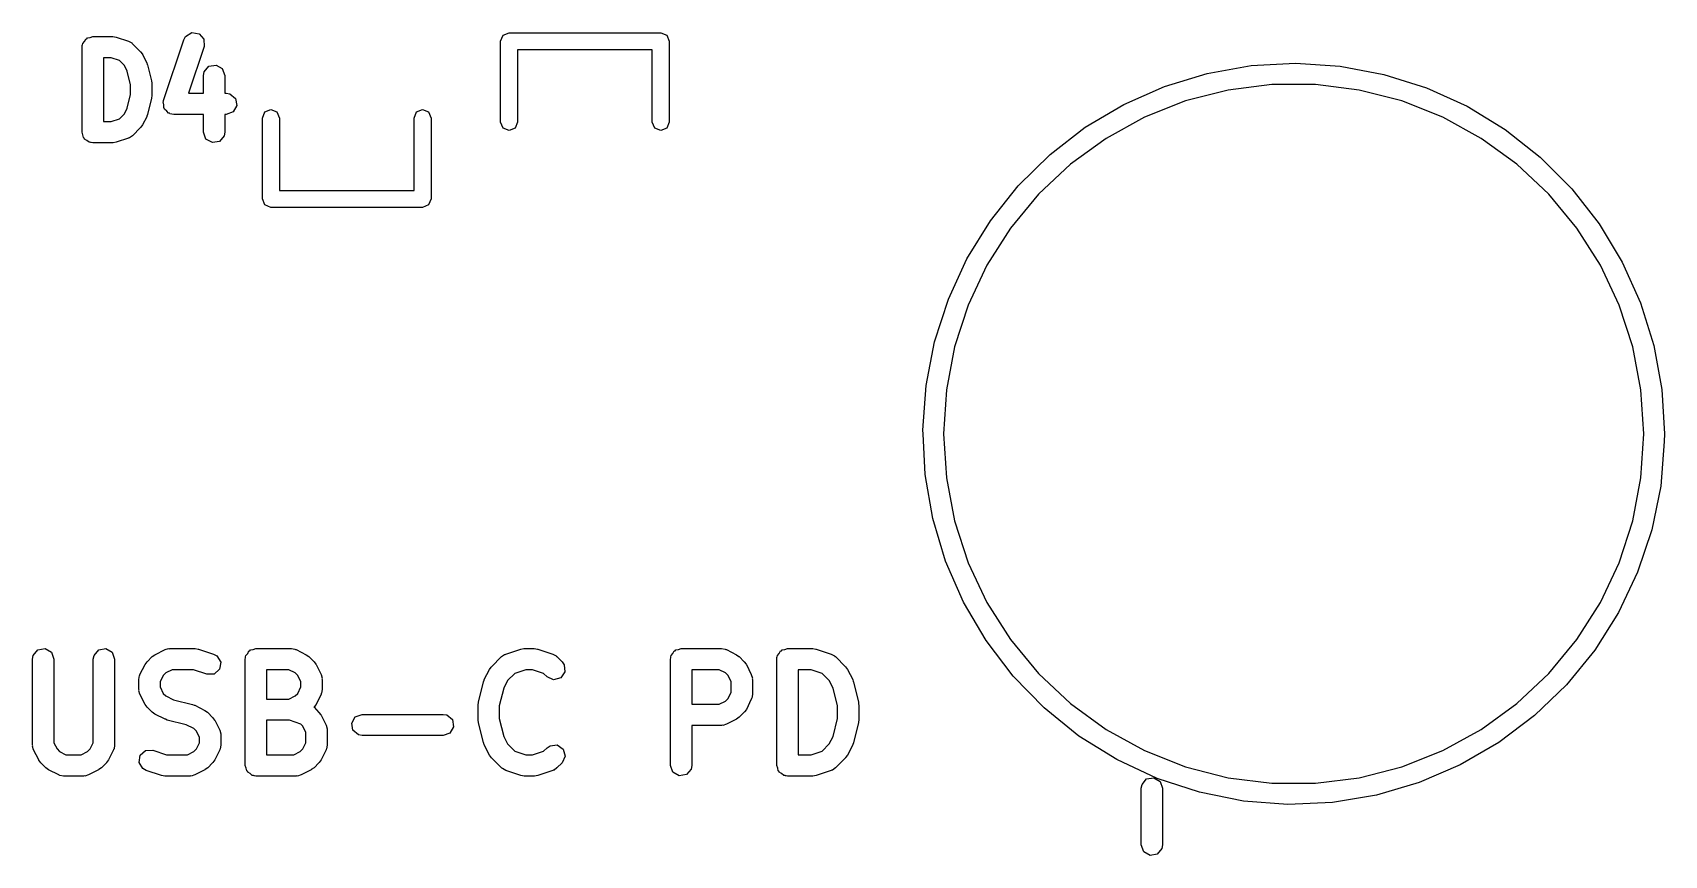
# Model space of a CAD drawing. Extents: x 83.3 to 116.7, y -117 to -83.3.
# Drawn here: x 105.1 to 116.61, y -116.97 to -111.17 of the extents above; entities that cross this region are included whole.
import ezdxf

# ---------------------------------------------------------------- set-up
doc = ezdxf.new("R2010")
doc.units = 0
doc.layers.add('BLACK', color=7, linetype='CONTINUOUS')

msp = doc.modelspace()

# ---------------------------------------------------------------- linework, layer by layer
at = {"layer": 'BLACK', "linetype": 'CONTINUOUS'}
for p, q in [((105.509, -111.203), (105.528, -111.196)), ((105.528, -111.196), (105.67, -111.196)), ((105.67, -111.196), (105.693, -111.2)), ((106.171, -111.219), (106.183, -111.196)), ((106.183, -111.196), (106.227, -111.169)), ((106.227, -111.169), (106.278, -111.177)), ((106.278, -111.177), (106.312, -111.215)), ((108.405, -111.23), (108.423, -111.188)), ((108.423, -111.188), (108.465, -111.17)), ((108.465, -111.17), (109.535, -111.17)), ((109.535, -111.17), (109.577, -111.188)), ((109.577, -111.188), (109.595, -111.23)), ((105.453, -111.271), (105.454, -111.262)), ((105.453, -111.871), (105.453, -111.271)), ((105.454, -111.258), (105.455, -111.256)), ((105.454, -111.262), (105.454, -111.258)), ((105.455, -111.256), (105.457, -111.246)), ((105.457, -111.246), (105.47, -111.231)), ((105.47, -111.231), (105.479, -111.214)), ((105.479, -111.214), (105.486, -111.212)), ((105.486, -111.212), (105.49, -111.206)), ((105.49, -111.206), (105.509, -111.203)), ((105.693, -111.2), (105.694, -111.2)), ((105.694, -111.2), (105.78, -111.229)), ((105.78, -111.229), (105.803, -111.241)), ((105.803, -111.241), (105.805, -111.245)), ((105.805, -111.245), (105.809, -111.247)), ((105.809, -111.247), (105.866, -111.304)), ((105.866, -111.304), (105.879, -111.322)), ((106.028, -111.648), (106.171, -111.219)), ((106.313, -111.267), (106.203, -111.596)), ((106.312, -111.215), (106.313, -111.267)), ((108.405, -111.8), (108.405, -111.23)), ((109.475, -111.29), (108.525, -111.29)), ((108.525, -111.29), (108.525, -111.8)), ((109.475, -111.8), (109.475, -111.29)), ((109.595, -111.23), (109.595, -111.8)), ((105.603, -111.346), (105.603, -111.796)), ((105.658, -111.346), (105.603, -111.346)), ((105.716, -111.366), (105.658, -111.346)), ((105.752, -111.402), (105.716, -111.366)), ((105.771, -111.44), (105.752, -111.402)), ((105.879, -111.322), (105.88, -111.324)), ((105.88, -111.324), (105.909, -111.381)), ((105.909, -111.381), (105.913, -111.393)), ((105.913, -111.393), (105.915, -111.396)), ((105.915, -111.396), (105.943, -111.51)), ((106.314, -111.446), (106.347, -111.406)), ((106.347, -111.406), (106.398, -111.398)), ((106.398, -111.398), (106.442, -111.423)), ((106.442, -111.423), (106.46, -111.471)), ((113.39, -111.457), (113.699, -111.402)), ((113.699, -111.402), (114.014, -111.385)), ((114.014, -111.385), (114.328, -111.406)), ((114.328, -111.406), (114.637, -111.464)), ((105.795, -111.538), (105.771, -111.44)), ((105.795, -111.605), (105.795, -111.538)), ((105.943, -111.51), (105.944, -111.525)), ((105.944, -111.525), (105.945, -111.529)), ((105.945, -111.529), (105.945, -111.614)), ((106.31, -111.471), (106.314, -111.446)), ((106.31, -111.596), (106.31, -111.471)), ((106.46, -111.471), (106.46, -111.596)), ((113.088, -111.549), (113.39, -111.457)), ((113.845, -111.535), (113.537, -111.574)), ((114.155, -111.535), (113.845, -111.535)), ((114.463, -111.574), (114.155, -111.535)), ((114.637, -111.464), (114.937, -111.559)), ((105.771, -111.702), (105.795, -111.605)), ((105.943, -111.632), (105.915, -111.747)), ((105.945, -111.614), (105.943, -111.629)), ((105.943, -111.629), (105.943, -111.632)), ((106.025, -111.658), (106.028, -111.653)), ((106.028, -111.653), (106.028, -111.648)), ((106.203, -111.596), (106.31, -111.596)), ((106.46, -111.596), (106.47, -111.596)), ((106.47, -111.596), (106.496, -111.601)), ((106.496, -111.601), (106.535, -111.634)), ((106.535, -111.634), (106.544, -111.684)), ((112.801, -111.676), (113.088, -111.549)), ((113.237, -111.651), (112.948, -111.765)), ((113.537, -111.574), (113.237, -111.651)), ((114.763, -111.651), (114.463, -111.574)), ((115.052, -111.765), (114.763, -111.651)), ((114.937, -111.559), (115.224, -111.689)), ((105.716, -111.777), (105.752, -111.741)), ((105.752, -111.741), (105.771, -111.702)), ((105.909, -111.762), (105.88, -111.819)), ((105.915, -111.747), (105.909, -111.759)), ((105.909, -111.759), (105.909, -111.762)), ((106.029, -111.679), (106.025, -111.658)), ((106.029, -111.699), (106.029, -111.679)), ((106.033, -111.703), (106.029, -111.699)), ((106.034, -111.709), (106.033, -111.703)), ((106.05, -111.722), (106.034, -111.709)), ((106.063, -111.737), (106.05, -111.722)), ((106.069, -111.738), (106.063, -111.737)), ((106.073, -111.742), (106.069, -111.738)), ((106.099, -111.746), (106.073, -111.742)), ((106.31, -111.746), (106.099, -111.746)), ((106.31, -111.871), (106.31, -111.746)), ((106.47, -111.746), (106.46, -111.746)), ((106.46, -111.746), (106.46, -111.871)), ((106.519, -111.729), (106.47, -111.746)), ((106.544, -111.684), (106.519, -111.729)), ((106.725, -111.772), (106.743, -111.729)), ((106.743, -111.729), (106.785, -111.712)), ((106.785, -111.712), (106.827, -111.729)), ((106.827, -111.729), (106.845, -111.772)), ((107.795, -111.772), (107.813, -111.729)), ((107.813, -111.729), (107.855, -111.712)), ((107.855, -111.712), (107.897, -111.729)), ((107.897, -111.729), (107.915, -111.772)), ((112.53, -111.837), (112.801, -111.676)), ((112.948, -111.765), (112.677, -111.915)), ((115.323, -111.915), (115.052, -111.765)), ((115.224, -111.689), (115.492, -111.853)), ((105.459, -111.89), (105.453, -111.871)), ((105.603, -111.796), (105.658, -111.796)), ((105.658, -111.796), (105.716, -111.777)), ((105.866, -111.839), (105.809, -111.896)), ((105.867, -111.837), (105.866, -111.839)), ((105.88, -111.819), (105.867, -111.837)), ((106.327, -111.92), (106.31, -111.871)), ((106.46, -111.871), (106.455, -111.897)), ((106.725, -112.342), (106.725, -111.772)), ((106.845, -111.772), (106.845, -112.282)), ((107.795, -112.282), (107.795, -111.772)), ((107.915, -111.772), (107.915, -112.342)), ((108.423, -111.842), (108.405, -111.8)), ((108.465, -111.86), (108.423, -111.842)), ((108.507, -111.842), (108.465, -111.86)), ((108.525, -111.8), (108.507, -111.842)), ((109.493, -111.842), (109.475, -111.8)), ((109.535, -111.86), (109.493, -111.842)), ((109.577, -111.842), (109.535, -111.86)), ((109.595, -111.8), (109.577, -111.842)), ((112.281, -112.029), (112.53, -111.837)), ((115.492, -111.853), (115.74, -112.048)), ((105.463, -111.909), (105.459, -111.89)), ((105.468, -111.913), (105.463, -111.909)), ((105.47, -111.92), (105.468, -111.913)), ((105.487, -111.929), (105.47, -111.92)), ((105.502, -111.942), (105.487, -111.929)), ((105.512, -111.944), (105.502, -111.942)), ((105.515, -111.945), (105.512, -111.944)), ((105.518, -111.945), (105.515, -111.945)), ((105.528, -111.946), (105.518, -111.945)), ((105.67, -111.946), (105.528, -111.946)), ((105.672, -111.946), (105.67, -111.946)), ((105.694, -111.943), (105.672, -111.946)), ((105.78, -111.914), (105.694, -111.943)), ((105.783, -111.911), (105.78, -111.914)), ((105.788, -111.911), (105.783, -111.911)), ((105.809, -111.896), (105.788, -111.911)), ((106.372, -111.945), (106.327, -111.92)), ((106.422, -111.936), (106.372, -111.945)), ((106.455, -111.897), (106.422, -111.936)), ((112.677, -111.915), (112.426, -112.097)), ((115.574, -112.097), (115.323, -111.915)), ((112.057, -112.25), (112.281, -112.029)), ((112.426, -112.097), (112.2, -112.309)), ((115.8, -112.309), (115.574, -112.097)), ((115.74, -112.048), (115.962, -112.271)), ((106.743, -112.384), (106.725, -112.342)), ((106.845, -112.282), (107.795, -112.282)), ((107.915, -112.342), (107.897, -112.384)), ((111.861, -112.496), (112.057, -112.25)), ((112.2, -112.309), (112.002, -112.548)), ((115.998, -112.548), (115.8, -112.309)), ((115.962, -112.271), (116.155, -112.519)), ((106.785, -112.402), (106.743, -112.384)), ((107.855, -112.402), (106.785, -112.402)), ((107.897, -112.384), (107.855, -112.402)), ((111.695, -112.764), (111.861, -112.496)), ((112.002, -112.548), (111.836, -112.81)), ((116.164, -112.81), (115.998, -112.548)), ((116.155, -112.519), (116.317, -112.788)), ((111.564, -113.05), (111.695, -112.764)), ((116.317, -112.788), (116.446, -113.076)), ((111.836, -112.81), (111.704, -113.091)), ((116.296, -113.091), (116.164, -112.81)), ((111.467, -113.35), (111.564, -113.05)), ((111.704, -113.091), (111.608, -113.386)), ((116.392, -113.386), (116.296, -113.091)), ((116.446, -113.076), (116.54, -113.376)), ((111.407, -113.659), (111.467, -113.35)), ((116.54, -113.376), (116.596, -113.686)), ((111.608, -113.386), (111.55, -113.69)), ((116.45, -113.69), (116.392, -113.386)), ((111.385, -113.973), (111.407, -113.659)), ((111.55, -113.69), (111.53, -114)), ((116.47, -114), (116.45, -113.69)), ((116.596, -113.686), (116.615, -114)), ((111.387, -114), (111.385, -113.973)), ((111.401, -114.287), (111.387, -114)), ((111.53, -114), (111.55, -114.31)), ((116.45, -114.31), (116.47, -114)), ((116.614, -114.055), (116.589, -114.368)), ((116.615, -114), (116.614, -114.055)), ((111.454, -114.597), (111.401, -114.287)), ((111.55, -114.31), (111.608, -114.614)), ((116.392, -114.614), (116.45, -114.31)), ((116.589, -114.368), (116.526, -114.677)), ((111.544, -114.899), (111.454, -114.597)), ((111.608, -114.614), (111.704, -114.909)), ((116.296, -114.909), (116.392, -114.614)), ((116.526, -114.677), (116.426, -114.975)), ((111.67, -115.187), (111.544, -114.899)), ((111.704, -114.909), (111.836, -115.19)), ((116.164, -115.19), (116.296, -114.909)), ((116.426, -114.975), (116.292, -115.26)), ((111.83, -115.459), (111.67, -115.187)), ((111.836, -115.19), (112.002, -115.452)), ((115.998, -115.452), (116.164, -115.19)), ((116.292, -115.26), (116.124, -115.526)), ((112.002, -115.452), (112.2, -115.691)), ((115.8, -115.691), (115.998, -115.452)), ((105.104, -115.589), (105.108, -115.564)), ((105.108, -115.564), (105.141, -115.524)), ((105.141, -115.524), (105.192, -115.515)), ((105.192, -115.515), (105.236, -115.541)), ((105.236, -115.541), (105.254, -115.589)), ((105.532, -115.589), (105.537, -115.564)), ((105.537, -115.564), (105.57, -115.524)), ((105.57, -115.524), (105.62, -115.515)), ((105.62, -115.515), (105.665, -115.541)), ((105.665, -115.541), (105.682, -115.589)), ((105.947, -115.572), (105.965, -115.559)), ((105.965, -115.559), (105.966, -115.558)), ((105.966, -115.558), (106.038, -115.522)), ((106.038, -115.522), (106.063, -115.515)), ((106.063, -115.515), (106.067, -115.516)), ((106.067, -115.516), (106.071, -115.514)), ((106.071, -115.514), (106.25, -115.514)), ((106.25, -115.514), (106.272, -115.518)), ((106.272, -115.518), (106.274, -115.518)), ((106.274, -115.518), (106.381, -115.554)), ((106.381, -115.554), (106.404, -115.566)), ((106.404, -115.566), (106.431, -115.61)), ((106.606, -115.573), (106.608, -115.564)), ((106.608, -115.564), (106.621, -115.549)), ((106.621, -115.549), (106.63, -115.532)), ((106.63, -115.532), (106.637, -115.53)), ((106.637, -115.53), (106.641, -115.524)), ((106.641, -115.524), (106.66, -115.521)), ((106.66, -115.521), (106.679, -115.514)), ((106.679, -115.514), (106.929, -115.514)), ((106.929, -115.514), (106.954, -115.519)), ((106.954, -115.519), (106.958, -115.522)), ((106.958, -115.522), (106.962, -115.522)), ((106.962, -115.522), (107.034, -115.558)), ((107.034, -115.558), (107.052, -115.571)), ((108.411, -115.572), (108.433, -115.557)), ((108.433, -115.557), (108.437, -115.557)), ((108.437, -115.557), (108.441, -115.554)), ((108.441, -115.554), (108.548, -115.518)), ((108.548, -115.518), (108.57, -115.515)), ((108.57, -115.515), (108.571, -115.514)), ((108.571, -115.514), (108.643, -115.514)), ((108.643, -115.514), (108.665, -115.518)), ((108.665, -115.518), (108.667, -115.518)), ((108.667, -115.518), (108.774, -115.554)), ((108.774, -115.554), (108.797, -115.566)), ((108.797, -115.566), (108.799, -115.57)), ((108.799, -115.57), (108.803, -115.572)), ((109.606, -115.573), (109.608, -115.564)), ((109.608, -115.564), (109.621, -115.549)), ((109.621, -115.549), (109.63, -115.532)), ((109.63, -115.532), (109.637, -115.53)), ((109.637, -115.53), (109.641, -115.524)), ((109.641, -115.524), (109.66, -115.521)), ((109.66, -115.521), (109.679, -115.514)), ((109.679, -115.514), (109.964, -115.514)), ((109.964, -115.514), (109.99, -115.519)), ((109.99, -115.519), (109.993, -115.522)), ((109.993, -115.522), (109.998, -115.522)), ((109.998, -115.522), (110.069, -115.558)), ((110.069, -115.558), (110.087, -115.571)), ((110.356, -115.573), (110.358, -115.564)), ((110.358, -115.564), (110.371, -115.549)), ((110.371, -115.549), (110.38, -115.532)), ((110.38, -115.532), (110.387, -115.53)), ((110.387, -115.53), (110.391, -115.524)), ((110.391, -115.524), (110.41, -115.521)), ((110.41, -115.521), (110.429, -115.514)), ((110.429, -115.514), (110.607, -115.514)), ((110.607, -115.514), (110.629, -115.518)), ((110.629, -115.518), (110.631, -115.518)), ((110.631, -115.518), (110.738, -115.554)), ((110.738, -115.554), (110.761, -115.566)), ((110.761, -115.566), (110.763, -115.57)), ((110.763, -115.57), (110.767, -115.572)), ((112.02, -115.709), (111.83, -115.459)), ((116.124, -115.526), (115.925, -115.77)), ((105.104, -116.196), (105.104, -115.589)), ((105.254, -115.589), (105.254, -116.179)), ((105.532, -116.179), (105.532, -115.589)), ((105.682, -115.589), (105.682, -116.196)), ((105.861, -115.699), (105.897, -115.627)), ((105.897, -115.627), (105.911, -115.609)), ((105.911, -115.608), (105.947, -115.572)), ((105.911, -115.609), (105.911, -115.608)), ((106.089, -115.664), (106.044, -115.687)), ((106.238, -115.664), (106.089, -115.664)), ((106.333, -115.696), (106.238, -115.664)), ((106.423, -115.661), (106.385, -115.695)), ((106.431, -115.61), (106.423, -115.661)), ((106.604, -115.589), (106.605, -115.58)), ((106.604, -116.339), (106.604, -115.589)), ((106.605, -115.576), (106.606, -115.573)), ((106.605, -115.58), (106.605, -115.576)), ((106.754, -115.664), (106.754, -115.871)), ((106.911, -115.664), (106.754, -115.664)), ((106.956, -115.687), (106.911, -115.664)), ((107.052, -115.571), (107.053, -115.572)), ((107.053, -115.572), (107.089, -115.608)), ((107.089, -115.608), (107.102, -115.626)), ((107.102, -115.626), (107.103, -115.627)), ((107.103, -115.627), (107.139, -115.699)), ((108.29, -115.734), (108.326, -115.663)), ((108.326, -115.663), (108.339, -115.645)), ((108.339, -115.645), (108.34, -115.643)), ((108.34, -115.643), (108.411, -115.572)), ((108.584, -115.664), (108.505, -115.691)), ((108.631, -115.664), (108.584, -115.664)), ((108.709, -115.691), (108.631, -115.664)), ((108.803, -115.572), (108.839, -115.608)), ((108.858, -115.68), (108.829, -115.722)), ((108.839, -115.608), (108.854, -115.629)), ((108.854, -115.629), (108.858, -115.68)), ((109.604, -115.589), (109.605, -115.58)), ((109.604, -116.339), (109.604, -115.589)), ((109.605, -115.576), (109.606, -115.573)), ((109.605, -115.58), (109.605, -115.576)), ((109.754, -115.664), (109.754, -115.907)), ((109.947, -115.664), (109.754, -115.664)), ((109.991, -115.687), (109.947, -115.664)), ((110.087, -115.571), (110.089, -115.572)), ((110.089, -115.572), (110.124, -115.608)), ((110.124, -115.608), (110.137, -115.626)), ((110.137, -115.626), (110.139, -115.627)), ((110.139, -115.627), (110.174, -115.699)), ((110.354, -115.589), (110.355, -115.58)), ((110.354, -116.339), (110.354, -115.589)), ((110.355, -115.576), (110.356, -115.573)), ((110.355, -115.58), (110.355, -115.576)), ((110.504, -115.664), (110.504, -116.264)), ((110.595, -115.664), (110.504, -115.664)), ((110.674, -115.691), (110.595, -115.664)), ((110.767, -115.572), (110.839, -115.643)), ((110.839, -115.643), (110.852, -115.662)), ((110.852, -115.662), (110.853, -115.663)), ((110.853, -115.663), (110.889, -115.734)), ((105.854, -115.732), (105.858, -115.706)), ((105.854, -115.804), (105.854, -115.732)), ((105.858, -115.706), (105.861, -115.703)), ((105.861, -115.703), (105.861, -115.699)), ((106.026, -115.705), (106.004, -115.75)), ((106.004, -115.75), (106.004, -115.786)), ((106.004, -115.786), (106.026, -115.831)), ((106.044, -115.687), (106.026, -115.705)), ((106.385, -115.695), (106.333, -115.696)), ((106.974, -115.705), (106.956, -115.687)), ((106.996, -115.75), (106.974, -115.705)), ((106.974, -115.831), (106.996, -115.786)), ((106.996, -115.786), (106.996, -115.75)), ((107.139, -115.699), (107.146, -115.724)), ((107.146, -115.724), (107.145, -115.728)), ((107.145, -115.728), (107.146, -115.732)), ((107.146, -115.732), (107.146, -115.804)), ((108.249, -115.893), (108.284, -115.75)), ((108.284, -115.75), (108.29, -115.738)), ((108.29, -115.738), (108.29, -115.734)), ((108.428, -115.794), (108.396, -115.92)), ((108.454, -115.741), (108.428, -115.794)), ((108.505, -115.691), (108.454, -115.741)), ((108.733, -115.714), (108.709, -115.691)), ((108.779, -115.735), (108.733, -115.714)), ((108.829, -115.722), (108.779, -115.735)), ((110.01, -115.705), (109.991, -115.687)), ((110.032, -115.75), (110.01, -115.705)), ((110.032, -115.822), (110.032, -115.75)), ((110.174, -115.699), (110.182, -115.724)), ((110.182, -115.724), (110.181, -115.728)), ((110.181, -115.728), (110.182, -115.732)), ((110.182, -115.732), (110.182, -115.839)), ((110.724, -115.741), (110.674, -115.691)), ((110.751, -115.794), (110.724, -115.741)), ((110.782, -115.92), (110.751, -115.794)), ((110.889, -115.734), (110.892, -115.747)), ((110.892, -115.747), (110.894, -115.75)), ((110.894, -115.75), (110.93, -115.893)), ((112.24, -115.934), (112.02, -115.709)), ((112.2, -115.691), (112.426, -115.903)), ((115.574, -115.903), (115.8, -115.691)), ((115.925, -115.77), (115.698, -115.988)), ((105.855, -115.808), (105.854, -115.804)), ((105.854, -115.812), (105.855, -115.808)), ((105.861, -115.837), (105.854, -115.812)), ((105.897, -115.909), (105.861, -115.837)), ((105.898, -115.91), (105.897, -115.909)), ((105.911, -115.928), (105.898, -115.91)), ((106.026, -115.831), (106.044, -115.849)), ((106.044, -115.849), (106.098, -115.876)), ((106.098, -115.876), (106.232, -115.909)), ((106.232, -115.909), (106.244, -115.915)), ((106.244, -115.915), (106.248, -115.915)), ((106.248, -115.915), (106.319, -115.951)), ((106.754, -115.871), (106.911, -115.871)), ((106.911, -115.871), (106.956, -115.849)), ((106.956, -115.849), (106.974, -115.831)), ((107.103, -115.909), (107.089, -115.927)), ((107.139, -115.837), (107.103, -115.909)), ((107.142, -115.829), (107.139, -115.833)), ((107.139, -115.833), (107.139, -115.837)), ((107.146, -115.804), (107.142, -115.829)), ((108.246, -115.911), (108.249, -115.896)), ((108.246, -116.018), (108.246, -115.911)), ((108.249, -115.896), (108.249, -115.893)), ((109.754, -115.907), (109.947, -115.907)), ((109.947, -115.907), (109.991, -115.885)), ((109.991, -115.885), (110.01, -115.866)), ((110.01, -115.866), (110.032, -115.822)), ((110.174, -115.873), (110.139, -115.944)), ((110.175, -115.868), (110.174, -115.873)), ((110.178, -115.865), (110.175, -115.868)), ((110.182, -115.839), (110.178, -115.865)), ((110.93, -115.893), (110.931, -115.907)), ((110.931, -115.907), (110.932, -115.911)), ((110.932, -115.911), (110.932, -116.018)), ((112.426, -115.903), (112.677, -116.085)), ((115.323, -116.085), (115.574, -115.903)), ((105.947, -115.964), (105.911, -115.928)), ((105.948, -115.964), (105.947, -115.964)), ((105.966, -115.978), (105.948, -115.964)), ((106.038, -116.014), (105.966, -115.978)), ((106.041, -116.014), (106.038, -116.014)), ((106.053, -116.019), (106.041, -116.014)), ((106.188, -116.053), (106.053, -116.019)), ((106.319, -115.951), (106.337, -115.964)), ((106.337, -115.964), (106.339, -115.965)), ((106.339, -115.965), (106.374, -116.001)), ((106.374, -116.001), (106.387, -116.019)), ((106.387, -116.019), (106.389, -116.02)), ((106.389, -116.02), (106.424, -116.091)), ((106.754, -116.021), (106.754, -116.264)), ((106.916, -116.021), (106.754, -116.021)), ((106.995, -116.048), (106.916, -116.021)), ((107.089, -115.928), (107.088, -115.929)), ((107.088, -115.929), (107.089, -115.929)), ((107.089, -115.927), (107.089, -115.928)), ((107.089, -115.929), (107.124, -115.965)), ((107.124, -115.965), (107.137, -115.983)), ((107.137, -115.983), (107.139, -115.984)), ((107.139, -115.984), (107.174, -116.056)), ((107.355, -116.041), (107.38, -115.996)), ((107.38, -115.996), (107.429, -115.979)), ((107.429, -115.979), (108, -115.979)), ((108, -115.979), (108.026, -115.983)), ((108.026, -115.983), (108.065, -116.016)), ((108.065, -116.016), (108.074, -116.067)), ((108.248, -116.021), (108.246, -116.018)), ((108.249, -116.036), (108.248, -116.021)), ((108.396, -115.92), (108.396, -116.009)), ((108.396, -116.009), (108.428, -116.135)), ((110.069, -116.014), (109.998, -116.049)), ((110.07, -116.012), (110.069, -116.014)), ((110.089, -115.999), (110.07, -116.012)), ((110.124, -115.964), (110.089, -115.999)), ((110.125, -115.962), (110.124, -115.964)), ((110.139, -115.944), (110.125, -115.962)), ((110.751, -116.135), (110.782, -116.009)), ((110.782, -116.009), (110.782, -115.92)), ((110.932, -116.018), (110.93, -116.033)), ((112.485, -116.132), (112.24, -115.934)), ((115.698, -115.988), (115.447, -116.178)), ((106.241, -116.079), (106.188, -116.053)), ((106.26, -116.098), (106.241, -116.079)), ((106.282, -116.143), (106.26, -116.098)), ((106.282, -116.179), (106.282, -116.143)), ((106.424, -116.091), (106.432, -116.116)), ((106.432, -116.116), (106.431, -116.121)), ((106.431, -116.121), (106.432, -116.125)), ((106.432, -116.125), (106.432, -116.196)), ((107.01, -116.062), (106.995, -116.048)), ((107.032, -116.107), (107.01, -116.062)), ((107.032, -116.179), (107.032, -116.107)), ((107.174, -116.056), (107.182, -116.081)), ((107.182, -116.081), (107.181, -116.085)), ((107.181, -116.085), (107.182, -116.089)), ((107.182, -116.089), (107.182, -116.196)), ((107.364, -116.091), (107.355, -116.041)), ((107.403, -116.124), (107.364, -116.091)), ((107.429, -116.129), (107.403, -116.124)), ((108, -116.129), (107.429, -116.129)), ((108.048, -116.111), (108, -116.129)), ((108.074, -116.067), (108.048, -116.111)), ((108.284, -116.179), (108.249, -116.036)), ((108.428, -116.135), (108.454, -116.188)), ((109.964, -116.057), (109.754, -116.057)), ((109.754, -116.057), (109.754, -116.339)), ((109.968, -116.056), (109.964, -116.057)), ((109.973, -116.057), (109.968, -116.056)), ((109.998, -116.049), (109.973, -116.057)), ((110.724, -116.188), (110.751, -116.135)), ((110.93, -116.036), (110.894, -116.179)), ((110.93, -116.033), (110.93, -116.036)), ((112.752, -116.298), (112.485, -116.132)), ((112.677, -116.085), (112.948, -116.235)), ((115.052, -116.235), (115.323, -116.085)), ((105.105, -116.201), (105.104, -116.196)), ((105.104, -116.205), (105.105, -116.201)), ((105.111, -116.23), (105.104, -116.205)), ((105.147, -116.301), (105.111, -116.23)), ((105.254, -116.179), (105.276, -116.223)), ((105.276, -116.223), (105.294, -116.242)), ((105.294, -116.242), (105.339, -116.264)), ((105.447, -116.264), (105.491, -116.242)), ((105.491, -116.242), (105.51, -116.223)), ((105.51, -116.223), (105.532, -116.179)), ((105.674, -116.23), (105.639, -116.301)), ((105.675, -116.226), (105.674, -116.23)), ((105.678, -116.222), (105.675, -116.226)), ((105.682, -116.196), (105.678, -116.222)), ((105.863, -116.268), (105.901, -116.234)), ((105.901, -116.234), (105.952, -116.232)), ((105.952, -116.232), (106.048, -116.264)), ((106.197, -116.264), (106.241, -116.242)), ((106.241, -116.242), (106.26, -116.223)), ((106.26, -116.223), (106.282, -116.179)), ((106.424, -116.23), (106.389, -116.301)), ((106.425, -116.226), (106.424, -116.23)), ((106.428, -116.222), (106.425, -116.226)), ((106.432, -116.196), (106.428, -116.222)), ((106.947, -116.264), (106.991, -116.242)), ((106.991, -116.242), (107.01, -116.223)), ((107.01, -116.223), (107.032, -116.179)), ((107.174, -116.23), (107.139, -116.301)), ((107.175, -116.226), (107.174, -116.23)), ((107.178, -116.222), (107.175, -116.226)), ((107.182, -116.196), (107.178, -116.222)), ((108.286, -116.182), (108.284, -116.179)), ((108.29, -116.194), (108.286, -116.182)), ((108.326, -116.266), (108.29, -116.194)), ((108.454, -116.188), (108.505, -116.238)), ((108.505, -116.238), (108.584, -116.264)), ((108.631, -116.264), (108.709, -116.238)), ((108.709, -116.238), (108.733, -116.215)), ((108.733, -116.215), (108.754, -116.2)), ((108.754, -116.2), (108.805, -116.195)), ((108.805, -116.195), (108.847, -116.225)), ((108.847, -116.225), (108.86, -116.274)), ((110.595, -116.264), (110.674, -116.238)), ((110.674, -116.238), (110.724, -116.188)), ((110.889, -116.194), (110.853, -116.266)), ((110.894, -116.179), (110.889, -116.191)), ((110.889, -116.191), (110.889, -116.194)), ((112.948, -116.235), (113.237, -116.349)), ((114.763, -116.349), (115.052, -116.235)), ((115.447, -116.178), (115.175, -116.336)), ((105.148, -116.303), (105.147, -116.301)), ((105.161, -116.321), (105.148, -116.303)), ((105.197, -116.357), (105.161, -116.321)), ((105.198, -116.357), (105.197, -116.357)), ((105.216, -116.371), (105.198, -116.357)), ((105.288, -116.406), (105.216, -116.371)), ((105.339, -116.264), (105.447, -116.264)), ((105.569, -116.371), (105.498, -116.406)), ((105.57, -116.369), (105.569, -116.371)), ((105.589, -116.357), (105.57, -116.369)), ((105.624, -116.321), (105.589, -116.357)), ((105.625, -116.319), (105.624, -116.321)), ((105.639, -116.301), (105.625, -116.319)), ((105.855, -116.319), (105.863, -116.268)), ((105.882, -116.362), (105.855, -116.319)), ((105.905, -116.375), (105.882, -116.362)), ((106.012, -116.41), (105.905, -116.375)), ((106.048, -116.264), (106.197, -116.264)), ((106.319, -116.371), (106.248, -116.406)), ((106.32, -116.369), (106.319, -116.371)), ((106.339, -116.357), (106.32, -116.369)), ((106.374, -116.321), (106.339, -116.357)), ((106.375, -116.319), (106.374, -116.321)), ((106.389, -116.301), (106.375, -116.319)), ((106.61, -116.358), (106.604, -116.339)), ((106.614, -116.377), (106.61, -116.358)), ((106.754, -116.264), (106.947, -116.264)), ((107.069, -116.371), (106.998, -116.406)), ((107.07, -116.369), (107.069, -116.371)), ((107.089, -116.357), (107.07, -116.369)), ((107.124, -116.321), (107.089, -116.357)), ((107.125, -116.319), (107.124, -116.321)), ((107.139, -116.301), (107.125, -116.319)), ((108.327, -116.267), (108.326, -116.266)), ((108.34, -116.285), (108.327, -116.267)), ((108.411, -116.357), (108.34, -116.285)), ((108.415, -116.358), (108.411, -116.357)), ((108.418, -116.362), (108.415, -116.358)), ((108.441, -116.375), (108.418, -116.362)), ((108.548, -116.41), (108.441, -116.375)), ((108.584, -116.264), (108.631, -116.264)), ((108.774, -116.375), (108.667, -116.41)), ((108.777, -116.372), (108.774, -116.375)), ((108.782, -116.372), (108.777, -116.372)), ((108.803, -116.357), (108.782, -116.372)), ((108.839, -116.321), (108.803, -116.357)), ((108.86, -116.274), (108.839, -116.321)), ((109.621, -116.387), (109.604, -116.339)), ((109.749, -116.365), (109.716, -116.404)), ((109.754, -116.339), (109.749, -116.365)), ((110.36, -116.358), (110.354, -116.339)), ((110.364, -116.377), (110.36, -116.358)), ((110.504, -116.264), (110.595, -116.264)), ((110.738, -116.375), (110.631, -116.41)), ((110.742, -116.372), (110.738, -116.375)), ((110.746, -116.372), (110.742, -116.372)), ((110.767, -116.357), (110.746, -116.372)), ((110.839, -116.285), (110.767, -116.357)), ((110.853, -116.266), (110.839, -116.284)), ((110.839, -116.284), (110.839, -116.285)), ((113.037, -116.431), (112.752, -116.298)), ((113.237, -116.349), (113.537, -116.426)), ((114.463, -116.426), (114.763, -116.349)), ((115.175, -116.336), (114.886, -116.46)), ((105.292, -116.407), (105.288, -116.406)), ((105.296, -116.41), (105.292, -116.407)), ((105.321, -116.414), (105.296, -116.41)), ((105.464, -116.414), (105.321, -116.414)), ((105.468, -116.413), (105.464, -116.414)), ((105.473, -116.414), (105.468, -116.413)), ((105.498, -116.406), (105.473, -116.414)), ((106.014, -116.41), (106.012, -116.41)), ((106.036, -116.414), (106.014, -116.41)), ((106.214, -116.414), (106.036, -116.414)), ((106.218, -116.413), (106.214, -116.414)), ((106.223, -116.414), (106.218, -116.413)), ((106.248, -116.406), (106.223, -116.414)), ((106.619, -116.381), (106.614, -116.377)), ((106.621, -116.387), (106.619, -116.381)), ((106.638, -116.397), (106.621, -116.387)), ((106.653, -116.41), (106.638, -116.397)), ((106.663, -116.411), (106.653, -116.41)), ((106.666, -116.413), (106.663, -116.411)), ((106.669, -116.413), (106.666, -116.413)), ((106.679, -116.414), (106.669, -116.413)), ((106.964, -116.414), (106.679, -116.414)), ((106.968, -116.413), (106.964, -116.414)), ((106.973, -116.414), (106.968, -116.413)), ((106.998, -116.406), (106.973, -116.414)), ((108.549, -116.41), (108.548, -116.41)), ((108.571, -116.414), (108.549, -116.41)), ((108.643, -116.414), (108.571, -116.414)), ((108.644, -116.414), (108.643, -116.414)), ((108.667, -116.41), (108.644, -116.414)), ((109.666, -116.413), (109.621, -116.387)), ((109.716, -116.404), (109.666, -116.413)), ((110.369, -116.381), (110.364, -116.377)), ((110.371, -116.387), (110.369, -116.381)), ((110.388, -116.397), (110.371, -116.387)), ((110.403, -116.41), (110.388, -116.397)), ((110.413, -116.411), (110.403, -116.41)), ((110.416, -116.413), (110.413, -116.411)), ((110.419, -116.413), (110.416, -116.413)), ((110.429, -116.414), (110.419, -116.413)), ((110.607, -116.414), (110.429, -116.414)), ((110.609, -116.414), (110.607, -116.414)), ((110.631, -116.41), (110.609, -116.414)), ((112.925, -116.5), (112.93, -116.474)), ((112.93, -116.474), (112.962, -116.435)), ((112.962, -116.435), (113.013, -116.426)), ((113.013, -116.426), (113.057, -116.452)), ((113.336, -116.529), (113.037, -116.431)), ((113.057, -116.452), (113.075, -116.5)), ((113.537, -116.426), (113.845, -116.465)), ((113.845, -116.465), (114.155, -116.465)), ((114.155, -116.465), (114.463, -116.426)), ((114.886, -116.46), (114.584, -116.549)), ((112.925, -116.9), (112.925, -116.5)), ((113.075, -116.5), (113.075, -116.9)), ((113.645, -116.591), (113.336, -116.529)), ((113.959, -116.615), (113.645, -116.591)), ((114.273, -116.601), (113.959, -116.615)), ((114.584, -116.549), (114.273, -116.601)), ((112.943, -116.948), (112.925, -116.9)), ((112.987, -116.974), (112.943, -116.948)), ((113.07, -116.926), (113.037, -116.965)), ((113.075, -116.9), (113.07, -116.926)), ((113.037, -116.965), (112.987, -116.974))]:
    msp.add_line(p, q, dxfattribs=at)

doc.saveas('drawing.dxf')
